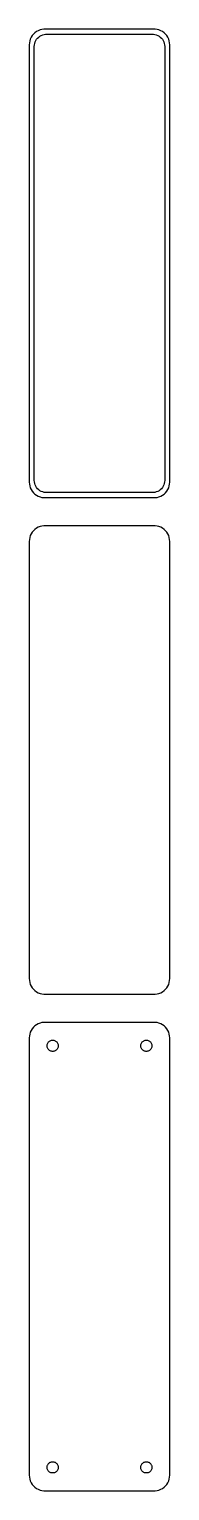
# Model space of a CAD drawing. Header units: metres. Extents: x -22 to 22, y 243 to 711.
import ezdxf

# ---------------------------------------------------------------- set-up
doc = ezdxf.new("R2010")
doc.units = ezdxf.units.M

msp = doc.modelspace()

# ---------------------------------------------------------------- linework, layer by layer
for p, q in [((-22.3429, 707.243), (-22.4606, 706.627)), ((-22.1489, 707.841), (-22.3429, 707.243)), ((-21.8815, 708.409), (-22.1489, 707.841)), ((-21.5451, 708.939), (-21.8815, 708.409)), ((-21.1448, 709.423), (-21.5451, 708.939)), ((-20.6871, 709.853), (-21.1448, 709.423)), ((-20.751, 706.463), (-20.6007, 706.926)), ((-20.1791, 710.222), (-20.6871, 709.853)), ((-20.6007, 706.926), (-20.3936, 707.366)), ((-20.3936, 707.366), (-20.133, 707.776)), ((-19.6289, 710.524), (-20.1791, 710.222)), ((-20.133, 707.776), (-19.823, 708.151)), ((-19.823, 708.151), (-19.4685, 708.484)), ((-19.0451, 710.755), (-19.6289, 710.524)), ((-19.4685, 708.484), (-19.0751, 708.77)), ((-19.0751, 708.77), (-18.6489, 709.004)), ((-18.4369, 710.911), (-19.0451, 710.755)), ((-18.6489, 709.004), (-18.1967, 709.183)), ((-17.8139, 710.99), (-18.4369, 710.911)), ((-18.1967, 709.183), (-17.7256, 709.304)), ((17.8139, 710.99), (-17.8139, 710.99)), ((-17.7256, 709.304), (-17.2432, 709.365)), ((-17.2432, 709.365), (17.2432, 709.365)), ((17.2432, 709.365), (17.7256, 709.304)), ((17.7256, 709.304), (18.1967, 709.183)), ((18.4369, 710.911), (17.8139, 710.99)), ((18.1967, 709.183), (18.6489, 709.004)), ((19.0451, 710.755), (18.4369, 710.911)), ((18.6489, 709.004), (19.0751, 708.77)), ((19.6289, 710.524), (19.0451, 710.755)), ((19.0751, 708.77), (19.4685, 708.484)), ((19.4685, 708.484), (19.823, 708.151)), ((20.1791, 710.222), (19.6289, 710.524)), ((19.823, 708.151), (20.133, 707.776)), ((20.133, 707.776), (20.3936, 707.366)), ((20.6871, 709.853), (20.1791, 710.222)), ((20.3936, 707.366), (20.6007, 706.926)), ((20.6007, 706.926), (20.751, 706.463)), ((21.1448, 709.423), (20.6871, 709.853)), ((21.5451, 708.939), (21.1448, 709.423)), ((21.8815, 708.409), (21.5451, 708.939)), ((22.1489, 707.841), (21.8815, 708.409)), ((22.3429, 707.243), (22.1489, 707.841)), ((22.4606, 706.627), (22.3429, 707.243)), ((-22.4606, 706.627), (-22.5, 706)), ((-22.5, 706), (-22.5, 566)), ((-20.8726, 705.5), (-20.8421, 705.985)), ((-20.8726, 566.5), (-20.8726, 705.5)), ((-20.8421, 705.985), (-20.751, 706.463)), ((20.751, 706.463), (20.8421, 705.985)), ((20.8421, 705.985), (20.8726, 705.5)), ((20.8726, 705.5), (20.8726, 566.5)), ((22.5, 706), (22.4606, 706.627)), ((22.5, 566), (22.5, 706)), ((-20.8421, 566.015), (-20.8726, 566.5)), ((20.8726, 566.5), (20.8421, 566.015)), ((-22.5, 566), (-22.4606, 565.373)), ((-22.4606, 565.373), (-22.3429, 564.757)), ((-22.3429, 564.757), (-22.1489, 564.159)), ((-22.1489, 564.159), (-21.8815, 563.591)), ((-21.8815, 563.591), (-21.5451, 563.061)), ((-21.5451, 563.061), (-21.1448, 562.577)), ((-21.1448, 562.577), (-20.6871, 562.147)), ((-20.751, 565.537), (-20.8421, 566.015)), ((-20.6007, 565.074), (-20.751, 565.537)), ((-20.6871, 562.147), (-20.1791, 561.778)), ((-20.3936, 564.634), (-20.6007, 565.074)), ((-20.133, 564.224), (-20.3936, 564.634)), ((-20.1791, 561.778), (-19.6289, 561.476)), ((-19.823, 563.849), (-20.133, 564.224)), ((-19.4685, 563.516), (-19.823, 563.849)), ((-19.0751, 563.23), (-19.4685, 563.516)), ((-18.6489, 562.996), (-19.0751, 563.23)), ((-18.1967, 562.817), (-18.6489, 562.996)), ((-17.7256, 562.696), (-18.1967, 562.817)), ((-17.2432, 562.635), (-17.7256, 562.696)), ((17.2432, 562.635), (-17.2432, 562.635)), ((17.7256, 562.696), (17.2432, 562.635)), ((18.1967, 562.817), (17.7256, 562.696)), ((18.6489, 562.996), (18.1967, 562.817)), ((19.0751, 563.23), (18.6489, 562.996)), ((19.4685, 563.516), (19.0751, 563.23)), ((19.823, 563.849), (19.4685, 563.516)), ((19.6289, 561.476), (20.1791, 561.778)), ((20.133, 564.224), (19.823, 563.849)), ((20.3936, 564.634), (20.133, 564.224)), ((20.1791, 561.778), (20.6871, 562.147)), ((20.6007, 565.074), (20.3936, 564.634)), ((20.751, 565.537), (20.6007, 565.074)), ((20.6871, 562.147), (21.1448, 562.577)), ((20.8421, 566.015), (20.751, 565.537)), ((21.1448, 562.577), (21.5451, 563.061)), ((21.5451, 563.061), (21.8815, 563.591)), ((21.8815, 563.591), (22.1489, 564.159)), ((22.1489, 564.159), (22.3429, 564.757)), ((22.3429, 564.757), (22.4606, 565.373)), ((22.4606, 565.373), (22.5, 566)), ((-19.6289, 561.476), (-19.0451, 561.245)), ((-19.0451, 561.245), (-18.4369, 561.089)), ((-18.4369, 561.089), (-17.8139, 561.01)), ((-17.8139, 561.01), (17.8139, 561.01)), ((17.8139, 561.01), (18.4369, 561.089)), ((18.4369, 561.089), (19.0451, 561.245)), ((19.0451, 561.245), (19.6289, 561.476)), ((-22.4606, 547.627), (-22.5, 547)), ((-22.3429, 548.243), (-22.4606, 547.627)), ((-22.1489, 548.841), (-22.3429, 548.243)), ((-21.8815, 549.409), (-22.1489, 548.841)), ((-21.5451, 549.939), (-21.8815, 549.409)), ((-21.1448, 550.423), (-21.5451, 549.939)), ((-20.6871, 550.853), (-21.1448, 550.423)), ((-20.1791, 551.222), (-20.6871, 550.853)), ((-19.6289, 551.524), (-20.1791, 551.222)), ((-19.0451, 551.755), (-19.6289, 551.524)), ((-18.4369, 551.911), (-19.0451, 551.755)), ((-17.8139, 551.99), (-18.4369, 551.911)), ((17.8139, 551.99), (-17.8139, 551.99)), ((18.4369, 551.911), (17.8139, 551.99)), ((19.0451, 551.755), (18.4369, 551.911)), ((19.6289, 551.524), (19.0451, 551.755)), ((20.1791, 551.222), (19.6289, 551.524)), ((20.6871, 550.853), (20.1791, 551.222)), ((21.1448, 550.423), (20.6871, 550.853)), ((21.5451, 549.939), (21.1448, 550.423)), ((21.8815, 549.409), (21.5451, 549.939)), ((22.1489, 548.841), (21.8815, 549.409)), ((22.3429, 548.243), (22.1489, 548.841)), ((22.4606, 547.627), (22.3429, 548.243)), ((22.5, 547), (22.4606, 547.627)), ((-22.5, 547), (-22.5, 407)), ((22.5, 407), (22.5, 547)), ((-22.5, 407), (-22.4606, 406.373)), ((-22.4606, 406.373), (-22.3429, 405.757)), ((-22.3429, 405.757), (-22.1489, 405.159)), ((-22.1489, 405.159), (-21.8815, 404.591)), ((-21.8815, 404.591), (-21.5451, 404.061)), ((-21.5451, 404.061), (-21.1448, 403.577)), ((-21.1448, 403.577), (-20.6871, 403.147)), ((-20.6871, 403.147), (-20.1791, 402.778)), ((-20.1791, 402.778), (-19.6289, 402.476)), ((-19.6289, 402.476), (-19.0451, 402.245)), ((19.0451, 402.245), (19.6289, 402.476)), ((19.6289, 402.476), (20.1791, 402.778)), ((20.1791, 402.778), (20.6871, 403.147)), ((20.6871, 403.147), (21.1448, 403.577)), ((21.1448, 403.577), (21.5451, 404.061)), ((21.5451, 404.061), (21.8815, 404.591)), ((21.8815, 404.591), (22.1489, 405.159)), ((22.1489, 405.159), (22.3429, 405.757)), ((22.3429, 405.757), (22.4606, 406.373)), ((22.4606, 406.373), (22.5, 407)), ((-19.0451, 402.245), (-18.4369, 402.089)), ((-18.4369, 402.089), (-17.8139, 402.01)), ((-17.8139, 402.01), (17.8139, 402.01)), ((17.8139, 402.01), (18.4369, 402.089)), ((18.4369, 402.089), (19.0451, 402.245)), ((-22.4606, 388.627), (-22.5, 388)), ((-22.3429, 389.243), (-22.4606, 388.627)), ((-22.1489, 389.841), (-22.3429, 389.243)), ((-21.8815, 390.409), (-22.1489, 389.841)), ((-21.5451, 390.939), (-21.8815, 390.409)), ((-21.1448, 391.423), (-21.5451, 390.939)), ((-20.6871, 391.853), (-21.1448, 391.423)), ((-20.1791, 392.222), (-20.6871, 391.853)), ((-19.6289, 392.524), (-20.1791, 392.222)), ((-19.0451, 392.755), (-19.6289, 392.524)), ((-18.4369, 392.911), (-19.0451, 392.755)), ((-17.8139, 392.99), (-18.4369, 392.911)), ((17.8139, 392.99), (-17.8139, 392.99)), ((18.4369, 392.911), (17.8139, 392.99)), ((19.0451, 392.755), (18.4369, 392.911)), ((19.6289, 392.524), (19.0451, 392.755)), ((20.1791, 392.222), (19.6289, 392.524)), ((20.6871, 391.853), (20.1791, 392.222)), ((21.1448, 391.423), (20.6871, 391.853)), ((21.5451, 390.939), (21.1448, 391.423)), ((21.8815, 390.409), (21.5451, 390.939)), ((22.1489, 389.841), (21.8815, 390.409)), ((22.3429, 389.243), (22.1489, 389.841)), ((22.4606, 388.627), (22.3429, 389.243)), ((22.5, 388), (22.4606, 388.627)), ((-22.5, 388), (-22.5, 248)), ((-16.8, 385.5), (-16.7858, 385.726)), ((-16.7858, 385.274), (-16.8, 385.5)), ((-16.7858, 385.726), (-16.7434, 385.948)), ((-16.7434, 385.052), (-16.7858, 385.274)), ((-16.7434, 385.948), (-16.6736, 386.163)), ((-16.6736, 384.837), (-16.7434, 385.052)), ((-16.6736, 386.163), (-16.5773, 386.367)), ((-16.5773, 384.633), (-16.6736, 384.837)), ((-16.5773, 386.367), (-16.4562, 386.558)), ((-16.4562, 384.442), (-16.5773, 384.633)), ((-16.4562, 386.558), (-16.3121, 386.732)), ((-16.3121, 384.268), (-16.4562, 384.442)), ((-16.3121, 386.732), (-16.1474, 386.887)), ((-16.1474, 384.113), (-16.3121, 384.268)), ((-16.1474, 386.887), (-15.9645, 387.02)), ((-15.9645, 383.98), (-16.1474, 384.113)), ((-15.9645, 387.02), (-15.7664, 387.129)), ((-15.7664, 383.871), (-15.9645, 383.98)), ((-15.7664, 387.129), (-15.5562, 387.212)), ((-15.5562, 383.788), (-15.7664, 383.871)), ((-15.5562, 387.212), (-15.3373, 387.268)), ((-15.3373, 383.732), (-15.5562, 383.788)), ((-15.3373, 387.268), (-15.113, 387.296)), ((-15.113, 387.296), (-14.887, 387.296)), ((-14.887, 387.296), (-14.6627, 387.268)), ((-14.6627, 387.268), (-14.4438, 387.212)), ((-14.4438, 383.788), (-14.6627, 383.732)), ((-14.4438, 387.212), (-14.2336, 387.129)), ((-14.2336, 383.871), (-14.4438, 383.788)), ((-14.2336, 387.129), (-14.0355, 387.02)), ((-14.0355, 383.98), (-14.2336, 383.871)), ((-14.0355, 387.02), (-13.8526, 386.887)), ((-13.8526, 384.113), (-14.0355, 383.98)), ((-13.8526, 386.887), (-13.6879, 386.732)), ((-13.6879, 384.268), (-13.8526, 384.113)), ((-13.6879, 386.732), (-13.5438, 386.558)), ((-13.5438, 384.442), (-13.6879, 384.268)), ((-13.5438, 386.558), (-13.4226, 386.367)), ((-13.4226, 384.633), (-13.5438, 384.442)), ((-13.4226, 386.367), (-13.3264, 386.163)), ((-13.3264, 384.837), (-13.4226, 384.633)), ((-13.3264, 386.163), (-13.2565, 385.948)), ((-13.2565, 385.052), (-13.3264, 384.837)), ((-13.2565, 385.948), (-13.2142, 385.726)), ((-13.2142, 385.274), (-13.2565, 385.052)), ((-13.2142, 385.726), (-13.2, 385.5)), ((-13.2, 385.5), (-13.2142, 385.274)), ((13.2, 385.5), (13.2142, 385.726)), ((13.2142, 385.274), (13.2, 385.5)), ((13.2142, 385.726), (13.2565, 385.948)), ((13.2565, 385.052), (13.2142, 385.274)), ((13.2565, 385.948), (13.3264, 386.163)), ((13.3264, 384.837), (13.2565, 385.052)), ((13.3264, 386.163), (13.4226, 386.367)), ((13.4226, 384.633), (13.3264, 384.837)), ((13.4226, 386.367), (13.5438, 386.558)), ((13.5438, 384.442), (13.4226, 384.633)), ((13.5438, 386.558), (13.6879, 386.732)), ((13.6879, 384.268), (13.5438, 384.442)), ((13.6879, 386.732), (13.8526, 386.887)), ((13.8526, 384.113), (13.6879, 384.268)), ((13.8526, 386.887), (14.0355, 387.02)), ((14.0355, 383.98), (13.8526, 384.113)), ((14.0355, 387.02), (14.2336, 387.129)), ((14.2336, 383.871), (14.0355, 383.98)), ((14.2336, 387.129), (14.4438, 387.212)), ((14.4438, 383.788), (14.2336, 383.871)), ((14.4438, 387.212), (14.6627, 387.268)), ((14.6627, 383.732), (14.4438, 383.788)), ((14.6627, 387.268), (14.887, 387.296)), ((14.887, 387.296), (15.113, 387.296)), ((15.113, 387.296), (15.3373, 387.268)), ((15.3373, 387.268), (15.5562, 387.212)), ((15.5562, 383.788), (15.3373, 383.732)), ((15.5562, 387.212), (15.7664, 387.129)), ((15.7664, 383.871), (15.5562, 383.788)), ((15.7664, 387.129), (15.9645, 387.02)), ((15.9645, 383.98), (15.7664, 383.871)), ((15.9645, 387.02), (16.1474, 386.887)), ((16.1474, 384.113), (15.9645, 383.98)), ((16.1474, 386.887), (16.3121, 386.732)), ((16.3121, 384.268), (16.1474, 384.113)), ((16.3121, 386.732), (16.4562, 386.558)), ((16.4562, 384.442), (16.3121, 384.268)), ((16.4562, 386.558), (16.5773, 386.367)), ((16.5773, 384.633), (16.4562, 384.442)), ((16.5773, 386.367), (16.6736, 386.163)), ((16.6736, 384.837), (16.5773, 384.633)), ((16.6736, 386.163), (16.7434, 385.948)), ((16.7434, 385.052), (16.6736, 384.837)), ((16.7434, 385.948), (16.7858, 385.726)), ((16.7858, 385.274), (16.7434, 385.052)), ((16.7858, 385.726), (16.8, 385.5)), ((16.8, 385.5), (16.7858, 385.274)), ((22.5, 248), (22.5, 388)), ((-15.113, 383.704), (-15.3373, 383.732)), ((-14.887, 383.704), (-15.113, 383.704)), ((-14.6627, 383.732), (-14.887, 383.704)), ((14.887, 383.704), (14.6627, 383.732)), ((15.113, 383.704), (14.887, 383.704)), ((15.3373, 383.732), (15.113, 383.704)), ((-16.8, 250.5), (-16.7858, 250.726)), ((-16.7858, 250.274), (-16.8, 250.5)), ((-16.7858, 250.726), (-16.7434, 250.948)), ((-16.7434, 250.052), (-16.7858, 250.274)), ((-16.7434, 250.948), (-16.6736, 251.163)), ((-16.6736, 249.837), (-16.7434, 250.052)), ((-16.6736, 251.163), (-16.5773, 251.367)), ((-16.5773, 249.633), (-16.6736, 249.837)), ((-16.5773, 251.367), (-16.4562, 251.558)), ((-16.4562, 249.442), (-16.5773, 249.633)), ((-16.4562, 251.558), (-16.3121, 251.732)), ((-16.3121, 249.268), (-16.4562, 249.442)), ((-16.3121, 251.732), (-16.1474, 251.887)), ((-16.1474, 249.113), (-16.3121, 249.268)), ((-16.1474, 251.887), (-15.9645, 252.02)), ((-15.9645, 248.98), (-16.1474, 249.113)), ((-15.9645, 252.02), (-15.7664, 252.129)), ((-15.7664, 248.871), (-15.9645, 248.98)), ((-15.7664, 252.129), (-15.5562, 252.212)), ((-15.5562, 248.788), (-15.7664, 248.871)), ((-15.5562, 252.212), (-15.3373, 252.268)), ((-15.3373, 248.732), (-15.5562, 248.788)), ((-15.3373, 252.268), (-15.113, 252.296)), ((-15.113, 248.704), (-15.3373, 248.732)), ((-15.113, 252.296), (-14.887, 252.296)), ((-14.887, 248.704), (-15.113, 248.704)), ((-14.887, 252.296), (-14.6627, 252.268)), ((-14.6627, 248.732), (-14.887, 248.704)), ((-14.6627, 252.268), (-14.4438, 252.212)), ((-14.4438, 248.788), (-14.6627, 248.732)), ((-14.4438, 252.212), (-14.2336, 252.129)), ((-14.2336, 248.871), (-14.4438, 248.788)), ((-14.2336, 252.129), (-14.0355, 252.02)), ((-14.0355, 248.98), (-14.2336, 248.871)), ((-14.0355, 252.02), (-13.8526, 251.887)), ((-13.8526, 249.113), (-14.0355, 248.98)), ((-13.8526, 251.887), (-13.6879, 251.732)), ((-13.6879, 249.268), (-13.8526, 249.113)), ((-13.6879, 251.732), (-13.5438, 251.558)), ((-13.5438, 249.442), (-13.6879, 249.268)), ((-13.5438, 251.558), (-13.4226, 251.367)), ((-13.4226, 249.633), (-13.5438, 249.442)), ((-13.4226, 251.367), (-13.3264, 251.163)), ((-13.3264, 249.837), (-13.4226, 249.633)), ((-13.3264, 251.163), (-13.2565, 250.948)), ((-13.2565, 250.052), (-13.3264, 249.837)), ((-13.2565, 250.948), (-13.2142, 250.726)), ((-13.2142, 250.274), (-13.2565, 250.052)), ((-13.2142, 250.726), (-13.2, 250.5)), ((-13.2, 250.5), (-13.2142, 250.274)), ((13.2, 250.5), (13.2142, 250.726)), ((13.2142, 250.274), (13.2, 250.5)), ((13.2142, 250.726), (13.2565, 250.948)), ((13.2565, 250.052), (13.2142, 250.274)), ((13.2565, 250.948), (13.3264, 251.163)), ((13.3264, 249.837), (13.2565, 250.052)), ((13.3264, 251.163), (13.4226, 251.367)), ((13.4226, 249.633), (13.3264, 249.837)), ((13.4226, 251.367), (13.5438, 251.558)), ((13.5438, 249.442), (13.4226, 249.633)), ((13.5438, 251.558), (13.6879, 251.732)), ((13.6879, 249.268), (13.5438, 249.442)), ((13.6879, 251.732), (13.8526, 251.887)), ((13.8526, 249.113), (13.6879, 249.268)), ((13.8526, 251.887), (14.0355, 252.02)), ((14.0355, 248.98), (13.8526, 249.113)), ((14.0355, 252.02), (14.2336, 252.129)), ((14.2336, 248.871), (14.0355, 248.98)), ((14.2336, 252.129), (14.4438, 252.212)), ((14.4438, 248.788), (14.2336, 248.871)), ((14.4438, 252.212), (14.6627, 252.268)), ((14.6627, 248.732), (14.4438, 248.788)), ((14.6627, 252.268), (14.887, 252.296)), ((14.887, 248.704), (14.6627, 248.732)), ((14.887, 252.296), (15.113, 252.296)), ((15.113, 248.704), (14.887, 248.704)), ((15.113, 252.296), (15.3373, 252.268)), ((15.3373, 248.732), (15.113, 248.704)), ((15.3373, 252.268), (15.5562, 252.212)), ((15.5562, 248.788), (15.3373, 248.732)), ((15.5562, 252.212), (15.7664, 252.129)), ((15.7664, 248.871), (15.5562, 248.788)), ((15.7664, 252.129), (15.9645, 252.02)), ((15.9645, 248.98), (15.7664, 248.871)), ((15.9645, 252.02), (16.1474, 251.887)), ((16.1474, 249.113), (15.9645, 248.98)), ((16.1474, 251.887), (16.3121, 251.732)), ((16.3121, 249.268), (16.1474, 249.113)), ((16.3121, 251.732), (16.4562, 251.558)), ((16.4562, 249.442), (16.3121, 249.268)), ((16.4562, 251.558), (16.5773, 251.367)), ((16.5773, 249.633), (16.4562, 249.442)), ((16.5773, 251.367), (16.6736, 251.163)), ((16.6736, 249.837), (16.5773, 249.633)), ((16.6736, 251.163), (16.7434, 250.948)), ((16.7434, 250.052), (16.6736, 249.837)), ((16.7434, 250.948), (16.7858, 250.726)), ((16.7858, 250.274), (16.7434, 250.052)), ((16.7858, 250.726), (16.8, 250.5)), ((16.8, 250.5), (16.7858, 250.274)), ((-22.5, 248), (-22.4606, 247.373)), ((-22.4606, 247.373), (-22.3429, 246.757)), ((-22.3429, 246.757), (-22.1489, 246.159)), ((-22.1489, 246.159), (-21.8815, 245.591)), ((-21.8815, 245.591), (-21.5451, 245.061)), ((-21.5451, 245.061), (-21.1448, 244.577)), ((-21.1448, 244.577), (-20.6871, 244.147)), ((-20.6871, 244.147), (-20.1791, 243.778)), ((-20.1791, 243.778), (-19.6289, 243.476)), ((-19.6289, 243.476), (-19.0451, 243.245)), ((19.0451, 243.245), (19.6289, 243.476)), ((19.6289, 243.476), (20.1791, 243.778)), ((20.1791, 243.778), (20.6871, 244.147)), ((20.6871, 244.147), (21.1448, 244.577)), ((21.1448, 244.577), (21.5451, 245.061)), ((21.5451, 245.061), (21.8815, 245.591)), ((21.8815, 245.591), (22.1489, 246.159)), ((22.1489, 246.159), (22.3429, 246.757)), ((22.3429, 246.757), (22.4606, 247.373)), ((22.4606, 247.373), (22.5, 248)), ((-19.0451, 243.245), (-18.4369, 243.089)), ((-18.4369, 243.089), (-17.8139, 243.01)), ((-17.8139, 243.01), (17.8139, 243.01)), ((17.8139, 243.01), (18.4369, 243.089)), ((18.4369, 243.089), (19.0451, 243.245))]:
    msp.add_line(p, q)

doc.saveas('drawing.dxf')
